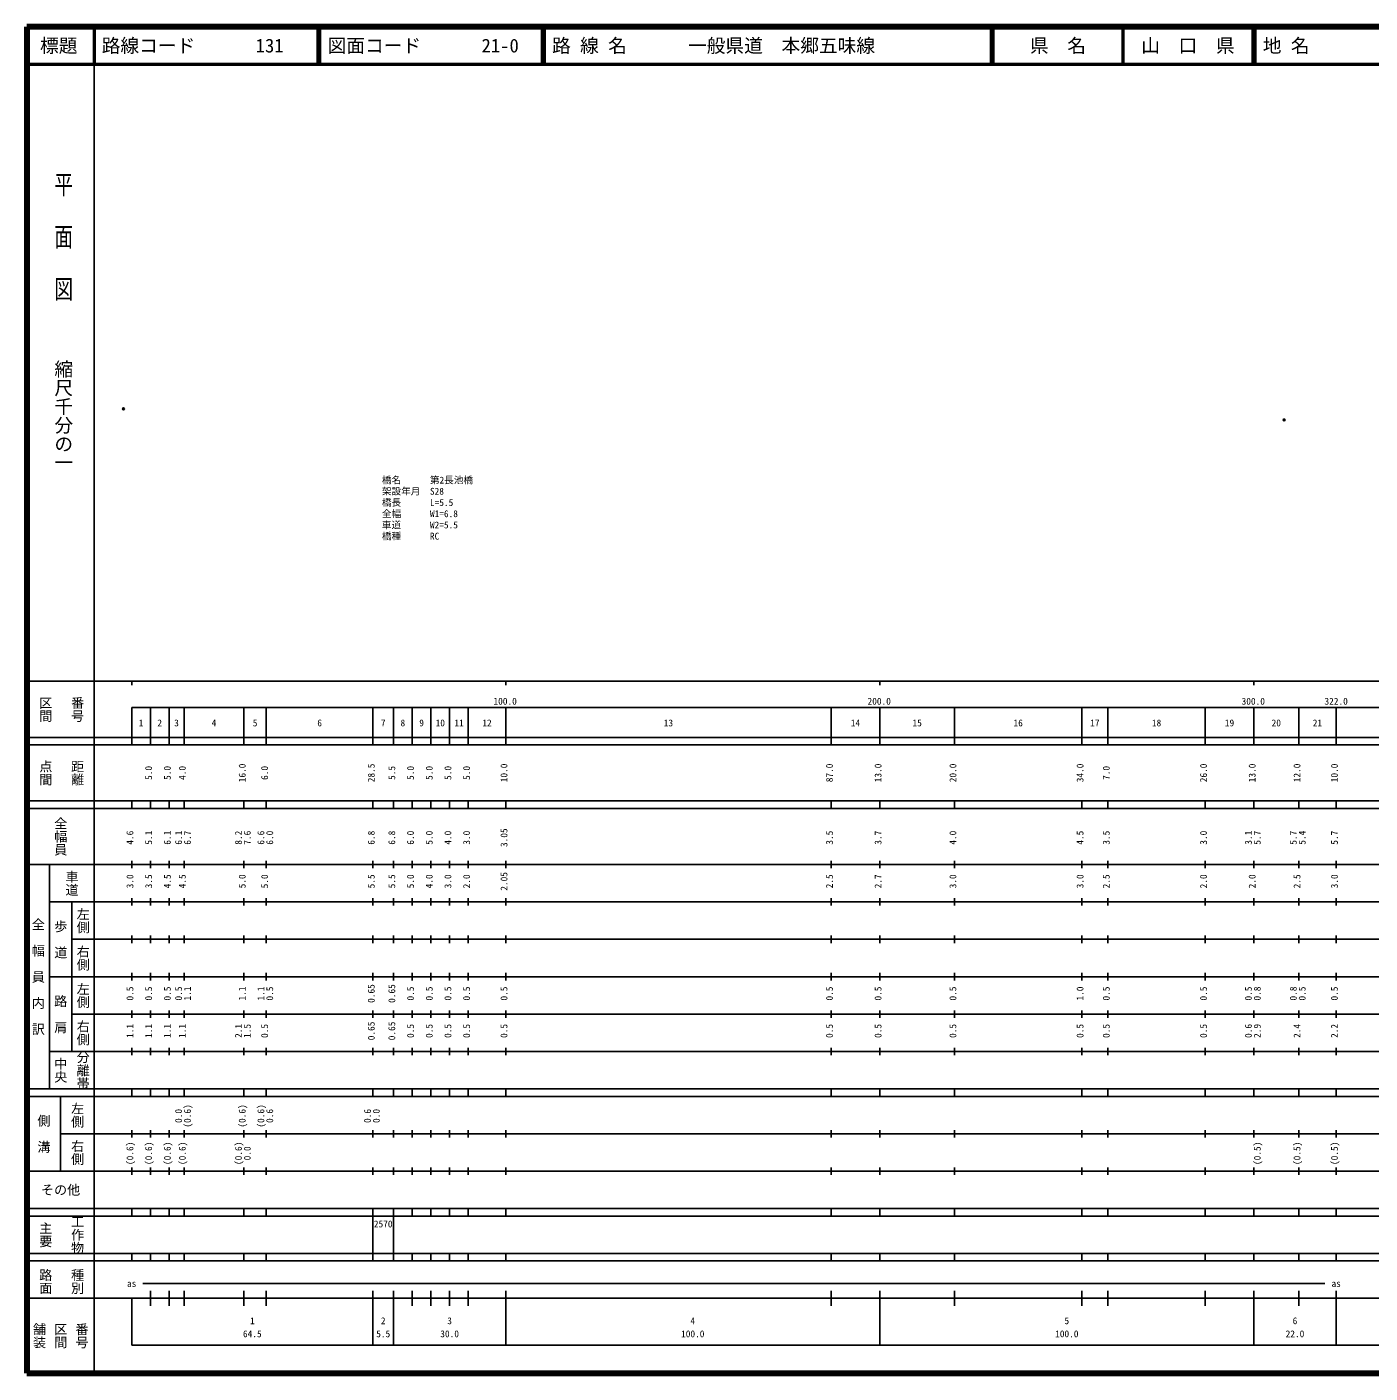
# Model space of a CAD drawing. Units: millimetres on the paper. Extents: x 40 to 680, y 20 to 380.
# Drawn here: x 40 to 399.1, y 20 to 380 of the extents above; entities that cross this region are included whole.
import ezdxf
from ezdxf.enums import TextEntityAlignment as Align

# ---------------------------------------------------------------- set-up
doc = ezdxf.new("R2010")
doc.units = ezdxf.units.MM
doc.header["$PDMODE"] = 32
doc.header["$PDSIZE"] = 0.5
for name, color, linetype in [('M-OTRS', 6, 'Continuous'), ('M-STR-HTXT', 7, 'Continuous'), ('M-TTL-TXT', 7, 'Continuous')]:
    doc.layers.add(name, color=color, linetype=linetype)
for name, color, linetype, lineweight in [('M-TTL', 2, 'Continuous', 140), ('M-TTL-BAND', 7, 'Continuous', 25), ('M-TTL-LINE', 7, 'Continuous', 50)]:
    doc.layers.add(name, color=color, linetype=linetype, lineweight=lineweight)
doc.styles.add('@ＭＳ ゴシック', font='')
doc.styles.add('ＭＳ ゴシック', font='')
doc.styles.get('@ＭＳ ゴシック').set_extended_font_data('@MS Gothic')
doc.styles.get('ＭＳ ゴシック').set_extended_font_data('MS Gothic')

msp = doc.modelspace()

# ---------------------------------------------------------------- linework, layer by layer
at = {"layer": 'M-OTRS'}
for p in [(65.813, 277.872), (376.1, 274.882)]:
    msp.add_point(p, dxfattribs=at)
at = {"layer": 'M-TTL'}
for p, q in [((40, 380), (40, 20)), ((680, 380), (40, 380)), ((40, 20), (680, 20))]:
    msp.add_line(p, q, dxfattribs=at)
at = {"layer": 'M-TTL-BAND'}
for p, q in [((58, 370), (58, 20)), ((40, 205), (579, 205)), ((68, 205), (68, 204)), ((168, 205), (168, 204)), ((268, 205), (268, 204)), ((368, 205), (368, 204)), ((68, 198), (579, 198)), ((68, 198), (68, 188)), ((73, 188), (73, 198)), ((78, 188), (78, 198)), ((82, 188), (82, 198)), ((98, 188), (98, 198)), ((104, 188), (104, 198)), ((132.5, 188), (132.5, 198)), ((138, 188), (138, 198)), ((143, 188), (143, 198)), ((148, 188), (148, 198)), ((153, 188), (153, 198)), ((158, 188), (158, 198)), ((168, 188), (168, 198)), ((255, 188), (255, 198)), ((268, 188), (268, 198)), ((288, 188), (288, 198)), ((322, 188), (322, 198)), ((329, 188), (329, 198)), ((355, 188), (355, 198)), ((368, 188), (368, 198)), ((380, 188), (380, 198)), ((390, 188), (390, 198)), ((40, 190), (579, 190)), ((40, 188), (579, 188)), ((40, 173), (579, 173)), ((68, 171), (68, 173)), ((73, 171), (73, 173)), ((78, 171), (78, 173)), ((82, 171), (82, 173)), ((98, 171), (98, 173)), ((104, 171), (104, 173)), ((132.5, 171), (132.5, 173)), ((138, 171), (138, 173)), ((143, 171), (143, 173)), ((148, 171), (148, 173)), ((153, 171), (153, 173)), ((158, 171), (158, 173)), ((168, 171), (168, 173)), ((255, 171), (255, 173)), ((268, 171), (268, 173)), ((288, 171), (288, 173)), ((322, 171), (322, 173)), ((329, 171), (329, 173)), ((355, 171), (355, 173)), ((368, 171), (368, 173)), ((380, 171), (380, 173)), ((390, 171), (390, 173)), ((40, 171), (579, 171)), ((40, 156), (579, 156)), ((46, 96), (46, 156)), ((68, 155), (68, 157)), ((73, 155), (73, 157)), ((78, 155), (78, 157)), ((82, 155), (82, 157)), ((98, 155), (98, 157)), ((104, 155), (104, 157)), ((132.5, 155), (132.5, 157)), ((138, 155), (138, 157)), ((143, 155), (143, 157)), ((148, 155), (148, 157)), ((153, 155), (153, 157)), ((158, 155), (158, 157)), ((168, 155), (168, 157)), ((255, 155), (255, 157)), ((268, 155), (268, 157)), ((288, 155), (288, 157)), ((322, 155), (322, 157)), ((329, 155), (329, 157)), ((355, 155), (355, 157)), ((368, 155), (368, 157)), ((380, 155), (380, 157)), ((390, 155), (390, 157)), ((46, 146), (579, 146)), ((52, 146), (52, 106)), ((68, 145), (68, 147)), ((73, 145), (73, 147)), ((78, 145), (78, 147)), ((82, 145), (82, 147)), ((98, 145), (98, 147)), ((104, 145), (104, 147)), ((132.5, 145), (132.5, 147)), ((138, 145), (138, 147)), ((143, 145), (143, 147)), ((148, 145), (148, 147)), ((153, 145), (153, 147)), ((158, 145), (158, 147)), ((168, 145), (168, 147)), ((255, 145), (255, 147)), ((268, 145), (268, 147)), ((288, 145), (288, 147)), ((322, 145), (322, 147)), ((329, 145), (329, 147)), ((355, 145), (355, 147)), ((368, 145), (368, 147)), ((380, 145), (380, 147)), ((390, 145), (390, 147)), ((68, 135), (68, 137)), ((73, 135), (73, 137)), ((78, 135), (78, 137)), ((82, 135), (82, 137)), ((98, 135), (98, 137)), ((104, 135), (104, 137)), ((132.5, 135), (132.5, 137)), ((138, 135), (138, 137)), ((143, 135), (143, 137)), ((148, 135), (148, 137)), ((153, 135), (153, 137)), ((158, 135), (158, 137)), ((168, 135), (168, 137)), ((255, 135), (255, 137)), ((268, 135), (268, 137)), ((288, 135), (288, 137)), ((322, 135), (322, 137)), ((329, 135), (329, 137)), ((355, 135), (355, 137)), ((368, 135), (368, 137)), ((380, 135), (380, 137)), ((390, 135), (390, 137)), ((52, 136), (579, 136)), ((46, 126), (579, 126)), ((68, 125), (68, 127)), ((73, 125), (73, 127)), ((78, 125), (78, 127)), ((82, 125), (82, 127)), ((98, 125), (98, 127)), ((104, 125), (104, 127)), ((132.5, 125), (132.5, 127)), ((138, 125), (138, 127)), ((143, 125), (143, 127)), ((148, 125), (148, 127)), ((153, 125), (153, 127)), ((158, 125), (158, 127)), ((168, 125), (168, 127)), ((255, 125), (255, 127)), ((268, 125), (268, 127)), ((288, 125), (288, 127)), ((322, 125), (322, 127)), ((329, 125), (329, 127)), ((355, 125), (355, 127)), ((368, 125), (368, 127)), ((380, 125), (380, 127)), ((390, 125), (390, 127)), ((52, 116), (579, 116)), ((68, 115), (68, 117)), ((73, 115), (73, 117)), ((78, 115), (78, 117)), ((82, 115), (82, 117)), ((98, 115), (98, 117)), ((104, 115), (104, 117)), ((132.5, 115), (132.5, 117)), ((138, 115), (138, 117)), ((143, 115), (143, 117)), ((148, 115), (148, 117)), ((153, 115), (153, 117)), ((158, 115), (158, 117)), ((168, 115), (168, 117)), ((255, 115), (255, 117)), ((268, 115), (268, 117)), ((288, 115), (288, 117)), ((322, 115), (322, 117)), ((329, 115), (329, 117)), ((355, 115), (355, 117)), ((368, 115), (368, 117)), ((380, 115), (380, 117)), ((390, 115), (390, 117)), ((46, 106), (579, 106)), ((68, 105), (68, 107)), ((73, 105), (73, 107)), ((78, 105), (78, 107)), ((82, 105), (82, 107)), ((98, 105), (98, 107)), ((104, 105), (104, 107)), ((132.5, 105), (132.5, 107)), ((138, 105), (138, 107)), ((143, 105), (143, 107)), ((148, 105), (148, 107)), ((153, 105), (153, 107)), ((158, 105), (158, 107)), ((168, 105), (168, 107)), ((255, 105), (255, 107)), ((268, 105), (268, 107)), ((288, 105), (288, 107)), ((322, 105), (322, 107)), ((329, 105), (329, 107)), ((355, 105), (355, 107)), ((368, 105), (368, 107)), ((380, 105), (380, 107)), ((390, 105), (390, 107)), ((40, 96), (579, 96)), ((40, 94), (579, 94)), ((49, 94), (49, 74)), ((68, 94), (68, 96)), ((73, 94), (73, 96)), ((78, 94), (78, 96)), ((82, 94), (82, 96)), ((98, 94), (98, 96)), ((104, 94), (104, 96)), ((132.5, 94), (132.5, 96)), ((138, 94), (138, 96)), ((143, 94), (143, 96)), ((148, 94), (148, 96)), ((153, 94), (153, 96)), ((158, 94), (158, 96)), ((168, 94), (168, 96)), ((255, 94), (255, 96)), ((268, 94), (268, 96)), ((288, 94), (288, 96)), ((322, 94), (322, 96)), ((329, 94), (329, 96)), ((355, 94), (355, 96)), ((368, 94), (368, 96)), ((380, 94), (380, 96)), ((390, 94), (390, 96)), ((49, 84), (579, 84)), ((68, 83), (68, 85)), ((73, 83), (73, 85)), ((78, 83), (78, 85)), ((82, 83), (82, 85)), ((98, 83), (98, 85)), ((104, 83), (104, 85)), ((132.5, 83), (132.5, 85)), ((138, 83), (138, 85)), ((143, 83), (143, 85)), ((148, 83), (148, 85)), ((153, 83), (153, 85)), ((158, 83), (158, 85)), ((168, 83), (168, 85)), ((255, 83), (255, 85)), ((268, 83), (268, 85)), ((288, 83), (288, 85)), ((322, 83), (322, 85)), ((329, 83), (329, 85)), ((355, 83), (355, 85)), ((368, 83), (368, 85)), ((380, 83), (380, 85)), ((390, 83), (390, 85)), ((40, 74), (579, 74)), ((68, 73), (68, 75)), ((73, 73), (73, 75)), ((78, 73), (78, 75)), ((82, 73), (82, 75)), ((98, 73), (98, 75)), ((104, 73), (104, 75)), ((132.5, 73), (132.5, 75)), ((138, 73), (138, 75)), ((143, 73), (143, 75)), ((148, 73), (148, 75)), ((153, 73), (153, 75)), ((158, 73), (158, 75)), ((168, 73), (168, 75)), ((255, 73), (255, 75)), ((268, 73), (268, 75)), ((288, 73), (288, 75)), ((322, 73), (322, 75)), ((329, 73), (329, 75)), ((355, 73), (355, 75)), ((368, 73), (368, 75)), ((380, 73), (380, 75)), ((390, 73), (390, 75)), ((40, 64), (579, 64)), ((40, 62), (579, 62)), ((68, 62), (68, 64)), ((73, 62), (73, 64)), ((78, 62), (78, 64)), ((82, 62), (82, 64)), ((98, 62), (98, 64)), ((104, 62), (104, 64)), ((132.5, 62), (132.5, 64)), ((132.5, 52), (132.5, 62)), ((138, 62), (138, 64)), ((138, 52), (138, 62)), ((143, 62), (143, 64)), ((148, 62), (148, 64)), ((153, 62), (153, 64)), ((158, 62), (158, 64)), ((168, 62), (168, 64)), ((255, 62), (255, 64)), ((268, 62), (268, 64)), ((288, 62), (288, 64)), ((322, 62), (322, 64)), ((329, 62), (329, 64)), ((355, 62), (355, 64)), ((368, 62), (368, 64)), ((380, 62), (380, 64)), ((390, 62), (390, 64)), ((40, 52), (579, 52)), ((68, 50), (68, 52)), ((73, 50), (73, 52)), ((78, 50), (78, 52)), ((82, 50), (82, 52)), ((98, 50), (98, 52)), ((104, 50), (104, 52)), ((132.5, 50), (132.5, 52)), ((138, 50), (138, 52)), ((143, 50), (143, 52)), ((148, 50), (148, 52)), ((153, 50), (153, 52)), ((158, 50), (158, 52)), ((168, 50), (168, 52)), ((255, 50), (255, 52)), ((268, 50), (268, 52)), ((288, 50), (288, 52)), ((322, 50), (322, 52)), ((329, 50), (329, 52)), ((355, 50), (355, 52)), ((368, 50), (368, 52)), ((380, 50), (380, 52)), ((390, 50), (390, 52)), ((40, 50), (579, 50)), ((71, 44), (387, 44)), ((40, 40), (579, 40)), ((68, 40), (68, 27.5)), ((73, 38), (73, 42)), ((78, 38), (78, 42)), ((82, 38), (82, 42)), ((98, 38), (98, 42)), ((104, 38), (104, 42)), ((132.5, 27.5), (132.5, 42)), ((138, 27.5), (138, 42)), ((143, 38), (143, 42)), ((148, 38), (148, 42)), ((153, 38), (153, 42)), ((158, 38), (158, 42)), ((168, 27.5), (168, 42)), ((255, 38), (255, 42)), ((268, 27.5), (268, 42)), ((288, 38), (288, 42)), ((322, 38), (322, 42)), ((329, 38), (329, 42)), ((355, 38), (355, 42)), ((368, 27.5), (368, 42)), ((380, 38), (380, 42)), ((390, 27.5), (390, 42)), ((68, 27.5), (579, 27.5))]:
    msp.add_line(p, q, dxfattribs=at)
at = {"layer": 'M-TTL-LINE'}
for p, q in [((58, 380), (58, 370)), ((117.75, 380), (117.75, 370)), ((118.25, 380), (118.25, 370)), ((177.75, 380), (177.75, 370)), ((178.25, 380), (178.25, 370)), ((297.75, 380), (297.75, 370)), ((298.25, 380), (298.25, 370)), ((333, 380), (333, 370)), ((367.75, 380), (367.75, 370)), ((368.25, 380), (368.25, 370)), ((40, 370), (680, 370))]:
    msp.add_line(p, q, dxfattribs=at)

# ---------------------------------------------------------------- texts
at = {"layer": 'M-STR-HTXT', "style": 'ＭＳ ゴシック'}
for s, p in [('橋名\u3000\u3000\u3000第2長池橋', (134.909, 257.348)), ('架設年月\u3000S28', (134.909, 254.348)), ('橋長\u3000\u3000\u3000L=5.5', (134.909, 251.348)), ('全幅\u3000\u3000\u3000W1=6.8', (134.909, 248.348)), ('橋種\u3000\u3000\u3000RC', (134.909, 242.348)), ('車道\u3000\u3000\u3000W2=5.5', (134.909, 245.348))]:
    msp.add_text(s, height=1.833, dxfattribs=at).set_placement(p, align=Align.BOTTOM_LEFT)
at = {"layer": 'M-TTL-BAND', "style": '@ＭＳ ゴシック', "width": 1.4}
msp.add_text('平  面  図', height=3.666, rotation=270, dxfattribs=at).set_placement((49.777, 306.475), align=Align.MIDDLE_RIGHT)
at = {"layer": 'M-TTL-BAND', "style": '@ＭＳ ゴシック'}
msp.add_text('縮尺千分の一', height=3.666, rotation=270, dxfattribs=at).set_placement((49.777, 261.03), align=Align.MIDDLE_RIGHT)
for s, p in [('区間', (45, 197.5)), ('番号', (53.5, 197.5)), ('点間', (45, 180.5)), ('距離', (53.5, 180.5)), ('全幅員', (49, 163.5)), ('車道', (52, 151)), ('左側', (55, 141)), ('全\u3000幅\u3000員\u3000内\u3000訳', (43, 126)), ('歩\u3000道', (49, 136)), ('右側', (55, 131)), ('左側', (55, 121)), ('路\u3000肩', (49, 116)), ('右側', (55, 111)), ('分離帯', (55, 101)), ('中央', (49, 101)), ('左側', (53.5, 89)), ('側\u3000溝', (44.5, 84)), ('右側', (53.5, 79)), ('工作物', (53.5, 57)), ('主要', (45, 57)), ('路面', (45, 44.5)), ('種別', (53.5, 44.5)), ('舗装', (43.333, 30)), ('区間', (49, 30)), ('番号', (54.667, 30))]:
    msp.add_text(s, height=2.566, rotation=270, dxfattribs=at).set_placement(p, align=Align.MIDDLE_CENTER)
at = {"layer": 'M-TTL-BAND', "style": 'ＭＳ ゴシック'}
for s, p in [('100.0', (167.844, 198.195)), ('200.0', (267.844, 198.195)), ('300.0', (367.844, 198.195)), ('322.0', (390, 198.195)), ('1', (70.5, 192.405)), ('2', (75.5, 192.405)), ('3', (80, 192.405)), ('4', (90, 192.405)), ('5', (101, 192.405)), ('6', (118.25, 192.405)), ('7', (135.25, 192.405)), ('8', (140.5, 192.405)), ('9', (145.5, 192.405)), ('10', (150.5, 192.405)), ('11', (155.5, 192.405)), ('12', (163, 192.405)), ('13', (211.5, 192.405)), ('14', (261.5, 192.405)), ('15', (278, 192.405)), ('16', (305, 192.405)), ('17', (325.5, 192.405)), ('18', (342, 192.405)), ('19', (361.5, 192.405)), ('20', (374, 192.405)), ('21', (385, 192.405)), ('as', (68, 42.5)), ('as', (390, 42.5)), ('1', (100.25, 32.523)), ('2', (135.25, 32.523)), ('3', (153, 32.523)), ('4', (218, 32.523)), ('5', (318, 32.523)), ('6', (379, 32.523)), ('64.5', (100.25, 29.033)), ('5.5', (135.25, 29.033)), ('30.0', (153, 29.033)), ('100.0', (218, 29.033)), ('100.0', (318, 29.033)), ('22.0', (379, 29.033))]:
    msp.add_text(s, height=1.833, dxfattribs=at).set_placement(p, align=Align.BOTTOM_CENTER)
for s, p in [('5.0', (74, 180.5)), ('5.0', (79, 180.5)), ('4.0', (83, 180.5)), ('16.0', (99, 180.5)), ('6.0', (105, 180.5)), ('28.5', (133.5, 180.5)), ('5.5', (139, 180.5)), ('5.0', (144, 180.5)), ('5.0', (149, 180.5)), ('5.0', (154, 180.5)), ('5.0', (159, 180.5)), ('10.0', (169, 180.5)), ('87.0', (256, 180.5)), ('13.0', (269, 180.5)), ('20.0', (289, 180.5)), ('34.0', (323, 180.5)), ('7.0', (330, 180.5)), ('26.0', (356, 180.5)), ('13.0', (369, 180.5)), ('12.0', (381, 180.5)), ('10.0', (391, 180.5)), ('4.6', (69, 163.174)), ('5.1', (74, 163.174)), ('6.1', (79, 163.174)), ('6.1', (82, 163.174)), ('6.7', (84.37, 163.174)), ('8.2', (98, 163.174)), ('7.6', (100.37, 163.174)), ('6.6', (104, 163.174)), ('6.0', (106.37, 163.174)), ('6.8', (133.5, 163.174)), ('6.8', (139, 163.174)), ('6.0', (144, 163.174)), ('5.0', (149, 163.174)), ('4.0', (154, 163.174)), ('3.0', (159, 163.174)), ('3.05', (169, 163.174)), ('3.5', (256, 163.174)), ('3.7', (269, 163.174)), ('4.0', (289, 163.174)), ('4.5', (323, 163.174)), ('3.5', (330, 163.174)), ('3.0', (356, 163.174)), ('3.1', (368, 163.174)), ('5.7', (370.37, 163.174)), ('5.7', (380, 163.174)), ('5.4', (382.37, 163.174)), ('5.7', (391, 163.174)), ('3.0', (69, 151.5)), ('3.5', (74, 151.5)), ('4.5', (79, 151.5)), ('4.5', (83, 151.5)), ('5.0', (99, 151.5)), ('5.0', (105, 151.5)), ('5.5', (133.5, 151.5)), ('5.5', (139, 151.5)), ('5.0', (144, 151.5)), ('4.0', (149, 151.5)), ('3.0', (154, 151.5)), ('2.0', (159, 151.5)), ('2.05', (169, 151.5)), ('2.5', (256, 151.5)), ('2.7', (269, 151.5)), ('3.0', (289, 151.5)), ('3.0', (323, 151.5)), ('2.5', (330, 151.5)), ('2.0', (356, 151.5)), ('2.0', (369, 151.5)), ('2.5', (381, 151.5)), ('3.0', (391, 151.5)), ('0.5', (69, 121.5)), ('0.5', (74, 121.5)), ('0.5', (79, 121.5)), ('0.5', (82, 121.5)), ('1.1', (84.37, 121.5)), ('1.1', (99, 121.5)), ('1.1', (104, 121.5)), ('0.5', (106.37, 121.5)), ('0.65', (133.5, 121.5)), ('0.65', (139, 121.5)), ('0.5', (144, 121.5)), ('0.5', (149, 121.5)), ('0.5', (154, 121.5)), ('0.5', (159, 121.5)), ('0.5', (169, 121.5)), ('0.5', (256, 121.5)), ('0.5', (269, 121.5)), ('0.5', (289, 121.5)), ('1.0', (323, 121.5)), ('0.5', (330, 121.5)), ('0.5', (356, 121.5)), ('0.5', (368, 121.5)), ('0.8', (370.37, 121.5)), ('0.8', (380, 121.5)), ('0.5', (382.37, 121.5)), ('0.5', (391, 121.5)), ('1.1', (69, 111.5)), ('1.1', (74, 111.5)), ('1.1', (79, 111.5)), ('1.1', (83, 111.5)), ('2.1', (98, 111.5)), ('1.5', (100.37, 111.5)), ('0.5', (105, 111.5)), ('0.65', (133.5, 111.5)), ('0.65', (139, 111.5)), ('0.5', (144, 111.5)), ('0.5', (149, 111.5)), ('0.5', (154, 111.5)), ('0.5', (159, 111.5)), ('0.5', (169, 111.5)), ('0.5', (256, 111.5)), ('0.5', (269, 111.5)), ('0.5', (289, 111.5)), ('0.5', (323, 111.5)), ('0.5', (330, 111.5)), ('0.5', (356, 111.5)), ('0.6', (368, 111.5)), ('2.9', (370.37, 111.5)), ('2.4', (381, 111.5)), ('2.2', (391, 111.5)), ('0.0', (82, 88.764)), ('(0.6)', (84.37, 88.764)), ('(0.6)', (99, 88.764)), ('(0.6)', (104, 88.764)), ('0.6', (106.37, 88.764)), ('0.6', (132.5, 88.764)), ('0.0', (134.87, 88.764)), ('(0.6)', (69, 78.764)), ('(0.6)', (74, 78.764)), ('(0.6)', (79, 78.764)), ('(0.6)', (83, 78.764)), ('(0.6)', (98, 78.764)), ('0.0', (100.37, 78.764)), ('(0.5)', (370.37, 78.764)), ('(0.5)', (381, 78.764)), ('(0.5)', (391, 78.764))]:
    msp.add_text(s, height=1.833, rotation=90, dxfattribs=at).set_placement(p, align=Align.BOTTOM_CENTER)
msp.add_text('その他', height=2.566, dxfattribs=at).set_placement((49, 69), align=Align.MIDDLE_CENTER)
msp.add_text('2570', height=1.833, dxfattribs=at).set_placement((132.75, 58.405), align=Align.BOTTOM_LEFT)
at = {"layer": 'M-TTL-TXT', "style": 'ＭＳ ゴシック'}
for s, p in [('標題', (48.5, 375)), ('県\u3000名', (315.625, 375)), ('山\u3000口\u3000県', (350.375, 375))]:
    msp.add_text(s, height=3.666, dxfattribs=at).set_placement(p, align=Align.MIDDLE_CENTER)
for s, p in [('路線コード', (60, 375)), ('131', (101.142, 375)), ('図面コード', (120.38, 375)), ('21-0', (161.521, 375)), ('路 線 名', (180.38, 375)), ('一般県道\u3000本郷五味線', (216.734, 375)), ('地 名', (370.38, 375))]:
    msp.add_text(s, height=3.666, dxfattribs=at).set_placement(p, align=Align.MIDDLE_LEFT)

doc.saveas('drawing.dxf')
